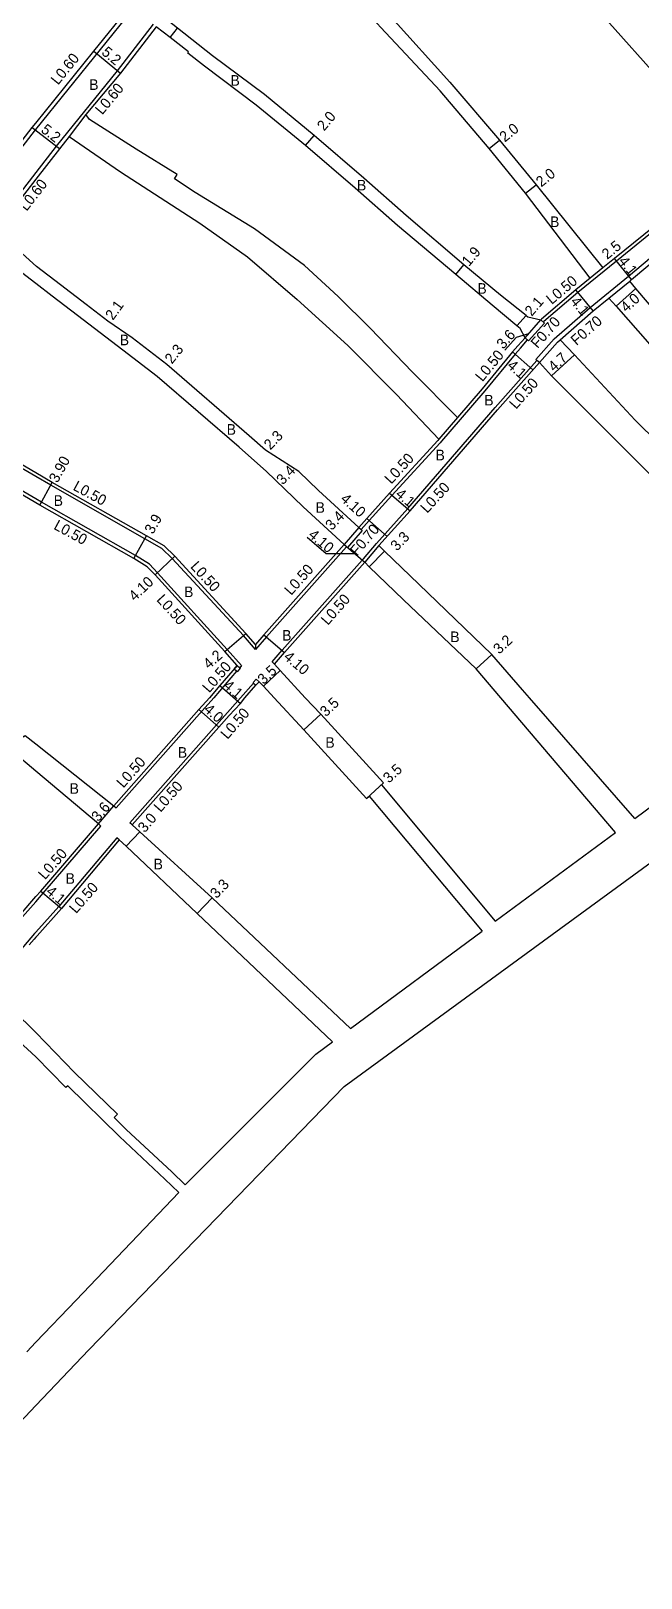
# Model space of a CAD drawing. Header units: metres. Extents: x -29069 to -12000, y -243240 to -120000.
# Drawn here: x -13083.6 to -12991.5, y -120378.9 to -120145.6 of the extents above; entities that cross this region are included whole.
import ezdxf

# ---------------------------------------------------------------- set-up
doc = ezdxf.new("R2010")
doc.units = ezdxf.units.M
doc.header["$LTSCALE"] = 2.5
for name, color, linetype in [('側溝・桝', 7, 'Continuous'), ('幅員', 7, 'Continuous'), ('舗装', 7, 'Continuous'), ('道路', 7, 'Continuous')]:
    doc.layers.add(name, color=color, linetype=linetype)
doc.styles.get("Standard").update_dxf_attribs({"font": ''})
doc.styles.get('Standard').set_extended_font_data('@MS PGothic')

msp = doc.modelspace()

# ---------------------------------------------------------------- linework, layer by layer
at = {"layer": '側溝・桝'}
for points in [[(-13082.82, -120160.4), (-13068.19, -120142.31)], [(-13065.13, -120144.55), (-13070.53, -120151.58), (-13079.73, -120162.94), (-13082.82, -120166.92)], [(-12956.93, -120148), (-12958.62, -120149.41), (-12978.02, -120165.69), (-12987.91, -120174.36), (-12995.2, -120180.27), (-13001.04, -120185), (-13006.15, -120189.35), (-13006.24, -120189.46)], [(-13007.36, -120195.1), (-13004.61, -120192), (-12999.2, -120187.24), (-12993.38, -120182.52), (-12980.11, -120171.38), (-12956.76, -120151.63), (-12955.6, -120150.67)], [(-13075.26, -120158.17), (-13077.81, -120161.45)], [(-13092.53, -120172.98), (-13090.65, -120170.5), (-13082.88, -120160.47), (-13082.82, -120160.4)], [(-13082.82, -120166.92), (-13087.06, -120172.39)], [(-12997.25, -120181.28), (-12999.19, -120182.85)], [(-12996.38, -120185.85), (-12993.21, -120183.29)], [(-13009.71, -120193.38), (-13008.63, -120192.16)], [(-13006.84, -120195.57), (-13004.12, -120192.5), (-13003.72, -120192.14)], [(-13009.71, -120193.38), (-13010.51, -120194.28), (-13015.08, -120199.84), (-13018.81, -120204.17)], [(-13031.43, -120222.83), (-13026.71, -120217.59), (-13013.52, -120202.35), (-13007.21, -120195.24)], [(-13007.21, -120195.24), (-13007.36, -120195.1)], [(-13006.84, -120195.57), (-13007.21, -120195.24)], [(-13082.82, -120212.77), (-13089.59, -120208.83), (-13099.21, -120202.99), (-13104.28, -120199.89)], [(-13082.82, -120216.13), (-13091.08, -120211.32), (-13100.68, -120205.43), (-13105.87, -120202.45)], [(-13019.19, -120203.84), (-13022, -120207.1)], [(-13018.81, -120204.17), (-13021.62, -120207.43)], [(-13021.62, -120207.43), (-13021.81, -120207.65), (-13029.09, -120215.6), (-13032.5, -120219.39), (-13033.72, -120220.76)], [(-13049.66, -120238.83), (-13051.51, -120236.73), (-13062.23, -120225.11), (-13063.79, -120223.61), (-13066.36, -120222.15), (-13080.58, -120214.07), (-13082.82, -120212.77)], [(-13051.77, -120241.27), (-13053.93, -120238.82), (-13064.46, -120227.26), (-13065.69, -120225.96), (-13067.8, -120224.67), (-13081.97, -120216.62), (-13082.82, -120216.13)], [(-13034.1, -120220.43), (-13036.31, -120223.02)], [(-13033.57, -120220.88), (-13035.78, -120223.47)], [(-13033.4, -120225.15), (-13031.43, -120222.83)], [(-13035.93, -120223.34), (-13048.02, -120236.95), (-13049.66, -120238.83)], [(-13047.18, -120240.7), (-13045.66, -120238.96), (-13033.57, -120225.36), (-13033.4, -120225.15)], [(-13036.31, -120223.02), (-13035.93, -120223.34), (-13035.78, -120223.47)], [(-13031.06, -120223.16), (-13033.2, -120225.69)], [(-13049.66, -120238.07), (-13049.66, -120238.83)], [(-13051.77, -120241.27), (-13052.06, -120241.6)], [(-13047.18, -120240.7), (-13046.81, -120241.03)], [(-13052.52, -120242.13), (-13055.98, -120246.12)], [(-13055.98, -120246.12), (-13057.73, -120248.1), (-13070.68, -120262.72)], [(-13054.31, -120248.77), (-13051.92, -120246.12)], [(-13051.92, -120246.12), (-13049.98, -120243.9)], [(-13054.31, -120248.77), (-13055.57, -120250.19), (-13068.65, -120264.96)], [(-13071.05, -120262.39), (-13070.68, -120262.72)], [(-13082.82, -120276.87), (-13081.7, -120275.59), (-13073, -120265.46)], [(-13070.6, -120267.22), (-13079.33, -120277.59), (-13082.82, -120281.47)], [(-13073.38, -120265.14), (-13073, -120265.46)], [(-13070.22, -120267.54), (-13070.6, -120267.22)], [(-13068.28, -120265.29), (-13068.65, -120264.96)], [(-13084.81, -120279.16), (-13082.82, -120276.87)], [(-13082.82, -120281.47), (-13083, -120281.67), (-13089.4, -120289.17), (-13089.89, -120289.7)]]:
    msp.add_lwpolyline(points, dxfattribs=at)
at = {"layer": '側溝・桝', "flags": 128}
for points in [[(-13009, -120191.83), (-13006.62, -120189.13)], [(-13008.48, -120192.29), (-13006.09, -120189.6)], [(-13006.62, -120189.13), (-13006.09, -120189.6)], [(-13009, -120191.83), (-13008.48, -120192.29)], [(-13034.1, -120220.43), (-13033.72, -120220.76), (-13033.57, -120220.88)]]:
    msp.add_lwpolyline(points, dxfattribs=at)
at = {"layer": '側溝・桝'}
for points in [[(-13052.52, -120242.13), (-13052.89, -120241.8), (-13052.44, -120241.27), (-13052.06, -120241.6), (-13051.98, -120241.67), (-13052.44, -120242.19)], [(-13049.6, -120244.23), (-13049.14, -120243.7), (-13049.59, -120243.3), (-13050.05, -120243.83), (-13049.98, -120243.9)]]:
    msp.add_lwpolyline(points, close=True, dxfattribs=at)
at = {"layer": '幅員'}
for points in [[(-13062.54, -120146.56), (-13061.43, -120145.15)], [(-13074.05, -120148.61), (-13070.05, -120151.94)], [(-13083.35, -120160.1), (-13079.24, -120163.29)], [(-13042.12, -120162.83), (-13040.83, -120161.3)], [(-13014.41, -120163.28), (-13012.85, -120162.02)], [(-13008.92, -120170.03), (-13007.35, -120168.78)], [(-13019.47, -120182.29), (-13018.24, -120180.84)], [(-12992.94, -120183.06), (-12995.52, -120179.88)], [(-12997.25, -120181.28), (-12999.19, -120182.85)], [(-12998.75, -120187.78), (-13001.36, -120184.61)], [(-12995.27, -120187.04), (-12992.29, -120184.38)], [(-13010.22, -120190.05), (-13008.84, -120188.46)], [(-13010.89, -120193.95), (-13007.82, -120196.67)], [(-13004.99, -120197.58), (-13001.52, -120194.4)], [(-13082.21, -120217.06), (-13080.33, -120213.64)], [(-13029.46, -120215.27), (-13026.34, -120217.92)], [(-13032.88, -120219.06), (-13029.83, -120221.8)], [(-13068.05, -120225.1), (-13066.12, -120221.72)], [(-13034.67, -120224.42), (-13038.99, -120224.43), (-13041.88, -120221.95)], [(-13064.83, -120227.59), (-13061.86, -120224.77)], [(-13036.31, -120223.02), (-13033.2, -120225.69)], [(-13032.5, -120226.36), (-13030.21, -120223.99)], [(-13054.31, -120239.15), (-13051.14, -120236.4)], [(-13048.4, -120236.62), (-13045.29, -120239.29)], [(-13016.37, -120241.77), (-13014.04, -120239.57)], [(-13048.49, -120244.38), (-13045.95, -120241.98)], [(-13055.04, -120244.28), (-13051.94, -120246.96)], [(-13058.22, -120247.9), (-13055.23, -120250.55)], [(-13042.4, -120250.97), (-13039.83, -120248.6)], [(-13032.93, -120261.3), (-13030.35, -120258.93)], [(-13073.38, -120265.14), (-13071.05, -120262.39)], [(-13069.19, -120268.51), (-13067.13, -120266.34)], [(-13082.08, -120275.26), (-13078.96, -120277.92)], [(-13058.46, -120278.67), (-13056.19, -120276.28)]]:
    msp.add_lwpolyline(points, dxfattribs=at)
at = {"layer": '幅員', "flags": 128}
for points in [[(-13009, -120191.83), (-13006.62, -120189.13)], [(-13008.49, -120191.24), (-13010.36, -120191.77), (-13012.05, -120193.68)]]:
    msp.add_lwpolyline(points, dxfattribs=at)
at = {"layer": '道路'}
for points in [[(-13047.16, -120114.46), (-13045.99, -120118.94), (-13044.07, -120126.47), (-13039.11, -120132.67), (-13037.52, -120134.65), (-13029.14, -120143.54), (-13020.33, -120153.27), (-13012.85, -120162.02), (-13007.35, -120168.78), (-12997.25, -120181.28)], [(-13014.41, -120163.28), (-13021.81, -120154.61), (-13030.77, -120145.02), (-13039.04, -120135.96), (-13040.67, -120133.92), (-13045.6, -120127.21), (-13047.45, -120119.27), (-13048.34, -120116.65)], [(-12977.45, -120164.56), (-12981.98, -120159.96), (-12987.8, -120153.82), (-12997.52, -120142.99), (-13007.11, -120132.43), (-13006.38, -120131.84), (-13015.25, -120122.8)], [(-13082.82, -120159.44), (-13074.05, -120148.61), (-13068.67, -120141.95)], [(-13008.84, -120188.46), (-13012.72, -120185.38), (-13018.24, -120180.84), (-13026.93, -120173.37), (-13033.34, -120167.76), (-13040.83, -120161.3), (-13048.34, -120155.16), (-13056.14, -120149.29), (-13061.43, -120145.15), (-13063.57, -120143.48)], [(-13064.65, -120144.91), (-13070.05, -120151.94), (-13075.26, -120158.17)], [(-13059.89, -120148.89), (-13059.77, -120148.73), (-13062.54, -120146.56), (-13064.65, -120144.91)], [(-13010.22, -120190.05), (-13013.99, -120186.93), (-13019.47, -120182.29), (-13028.23, -120174.89), (-13034.65, -120169.27), (-13042.12, -120162.83), (-13049.58, -120156.73), (-13057.36, -120150.87), (-13059.89, -120148.89)], [(-13093.01, -120172.62), (-13091.12, -120170.13), (-13083.35, -120160.1), (-13082.82, -120159.44)], [(-13019.19, -120203.84), (-13026.01, -120197.03), (-13032.36, -120190.36), (-13037.19, -120185.61), (-13042.27, -120180.92), (-13049.81, -120175.38), (-13058.8, -120169.91), (-13061.9, -120167.86), (-13061.51, -120167.2), (-13067.7, -120163.39), (-13074.72, -120158.89), (-13075.26, -120158.17)], [(-13077.81, -120161.45), (-13079.26, -120163.31), (-13082.82, -120167.89)], [(-13077.81, -120161.45), (-13070.02, -120166.82), (-13058.06, -120174.53), (-13050.86, -120179.61), (-13043.39, -120186.08), (-13035.72, -120193.01), (-13028.38, -120200.4), (-13022, -120207.1)], [(-12999.19, -120182.85), (-13008.92, -120170.03), (-13014.41, -120163.28)], [(-12977.45, -120164.56), (-12978.34, -120165.31), (-12988.23, -120173.98), (-12995.52, -120179.88), (-12997.25, -120181.28)], [(-13082.82, -120167.89), (-13085.91, -120171.88)], [(-12993.21, -120183.29), (-12992.94, -120183.06), (-12979.65, -120171.92), (-12975.82, -120168.67)], [(-13034.1, -120220.43), (-13040.17, -120214.86), (-13043.13, -120211.98), (-13048.18, -120208.77), (-13050.64, -120206.6), (-13063.04, -120195.88), (-13068.27, -120191.86), (-13071.93, -120189.32), (-13075.23, -120186.8), (-13079.1, -120183.86), (-13082.71, -120181.1), (-13087.03, -120177.17), (-13088.74, -120175.61)], [(-13082.82, -120183.66), (-13086.31, -120181), (-13090.31, -120177.71)], [(-12999.19, -120182.85), (-13001.36, -120184.61), (-13006.5, -120189)], [(-13036.31, -120223.02), (-13042.5, -120217.33), (-13048.07, -120211.94), (-13049.38, -120210.78), (-13052.16, -120208.34), (-13064.49, -120197.66), (-13069.67, -120193.69), (-13076.51, -120188.47), (-13080.37, -120185.53), (-13082.82, -120183.66)], [(-12972.64, -120207.7), (-12977.76, -120201.57), (-12980.11, -120198.91), (-12986.43, -120191.27), (-12992.29, -120184.38), (-12993.21, -120183.29)], [(-13003.72, -120192.14), (-12998.75, -120187.78), (-12996.38, -120185.85)], [(-12996.38, -120185.85), (-12995.27, -120187.04), (-12980.37, -120204), (-12979.74, -120203.41), (-12975.71, -120208.04), (-12974.24, -120209.64)], [(-13010.09, -120193.05), (-13009, -120191.83), (-13009.76, -120190.42), (-13010.22, -120190.05)], [(-13008.84, -120188.46), (-13008.57, -120188.68), (-13006.62, -120189.13), (-13006.5, -120189)], [(-12981.95, -120214.54), (-12992.39, -120204.23), (-13001.52, -120194.4), (-13003.72, -120192.14)], [(-13010.09, -120193.05), (-13010.89, -120193.95), (-13015.46, -120199.51), (-13019.19, -120203.84)], [(-13031.06, -120223.16), (-13026.34, -120217.92), (-13013.15, -120202.68), (-13006.84, -120195.57)], [(-13006.84, -120195.57), (-13004.99, -120197.58), (-12985.01, -120217.57)], [(-13082.82, -120212.19), (-13089.33, -120208.4), (-13098.95, -120202.56), (-13104.03, -120199.46)], [(-13082.82, -120216.7), (-13091.33, -120211.75), (-13100.93, -120205.86), (-13105.52, -120203.23)], [(-13022, -120207.1), (-13022.18, -120207.32), (-13029.46, -120215.27), (-13032.88, -120219.06)], [(-13049.66, -120238.07), (-13051.14, -120236.4), (-13061.86, -120224.77), (-13063.47, -120223.21), (-13066.12, -120221.72), (-13080.33, -120213.64), (-13082.82, -120212.19)], [(-13052.44, -120241.27), (-13054.31, -120239.15), (-13064.83, -120227.59), (-13066.01, -120226.35), (-13068.05, -120225.1), (-13082.21, -120217.06), (-13082.82, -120216.7)], [(-13032.88, -120219.06), (-13034.1, -120220.43)], [(-13036.31, -120223.02), (-13048.4, -120236.62), (-13049.66, -120238.07)], [(-13014.04, -120239.57), (-13025.05, -120228.96), (-13030.21, -120223.99), (-13031.06, -120223.16)], [(-13046.81, -120241.03), (-13045.29, -120239.29), (-13033.2, -120225.69)], [(-13016.37, -120241.77), (-13027.33, -120231.34), (-13032.5, -120226.36), (-13033.2, -120225.69)], [(-13052.44, -120241.27), (-13055.04, -120244.28), (-13056.64, -120246.12)], [(-13042.19, -120246.12), (-13045.95, -120241.98), (-13046.81, -120241.03)], [(-13008.31, -120246.12), (-13009.37, -120244.9), (-13014.04, -120239.57)], [(-13051.26, -120246.12), (-13049.6, -120244.23), (-13049.14, -120243.7)], [(-13046.85, -120246.12), (-13048.49, -120244.38), (-13049.14, -120243.7)], [(-13012.67, -120246.12), (-13016.37, -120241.77)], [(-13082.82, -120257.21), (-13086.4, -120254.18), (-13096.01, -120246.12)], [(-13091.93, -120246.12), (-13084.61, -120252.02), (-13084.41, -120251.79), (-13082.82, -120253.05)], [(-13056.64, -120246.12), (-13058.22, -120247.9), (-13071.05, -120262.39)], [(-13053.65, -120248.77), (-13051.94, -120246.96), (-13051.26, -120246.12)], [(-13046.85, -120246.12), (-13042.4, -120250.97), (-13032.93, -120261.3)], [(-13042.19, -120246.12), (-13039.83, -120248.6), (-13030.35, -120258.93), (-13030.68, -120259.24)], [(-12995.36, -120266.45), (-13012.67, -120246.12)], [(-12992.46, -120264.3), (-13008.31, -120246.12)], [(-13053.65, -120248.77), (-13055.23, -120250.55), (-13068.28, -120265.29)], [(-13082.82, -120253.05), (-13071.05, -120262.39)], [(-12992.46, -120264.3), (-12974.53, -120251.06)], [(-13073.38, -120265.14), (-13082.82, -120257.21)], [(-13074.83, -120344.45), (-13036.29, -120304.76), (-12969.04, -120255.61)], [(-13030.68, -120259.24), (-13013.49, -120279.83)], [(-13032.93, -120261.3), (-13032.53, -120260.97)], [(-13032.53, -120260.97), (-13015.5, -120281.32)], [(-13082.82, -120276.11), (-13082.08, -120275.26), (-13073.38, -120265.14)], [(-13068.28, -120265.29), (-13067.13, -120266.34), (-13056.19, -120276.28)], [(-13013.49, -120279.83), (-12995.36, -120266.45)], [(-13070.22, -120267.54), (-13078.96, -120277.92), (-13082.62, -120282), (-13082.82, -120282.23)], [(-13070.22, -120267.54), (-13069.19, -120268.51), (-13058.46, -120278.67)], [(-13085.19, -120278.83), (-13082.82, -120276.11)], [(-13056.19, -120276.28), (-13035.36, -120295.99)], [(-13058.46, -120278.67), (-13038.06, -120297.98)], [(-13083.08, -120282.54), (-13083.81, -120283.39)], [(-13082.82, -120282.23), (-13083.08, -120282.54)], [(-13035.36, -120295.99), (-13015.5, -120281.32)], [(-13089.52, -120290.04), (-13082.86, -120296.55), (-13082.82, -120296.59)], [(-13082.82, -120300.29), (-13085.96, -120297.41), (-13091.36, -120291.55)], [(-13082.82, -120296.59), (-13077, -120302.63)], [(-13060.3, -120319.56), (-13040.58, -120299.85), (-13038.06, -120297.98)], [(-13061.24, -120320.74), (-13063.34, -120318.71), (-13070.2, -120312.29), (-13078.01, -120304.62), (-13078.29, -120304.91), (-13082.82, -120300.29)], [(-13060.3, -120319.56), (-13062.31, -120317.62), (-13069.17, -120311.2), (-13071, -120309.4), (-13070.51, -120308.91), (-13077, -120302.63)], [(-13076.75, -120336.98), (-13061.24, -120320.74)], [(-13082.82, -120343.31), (-13076.75, -120336.98)], [(-13084.19, -120344.74), (-13082.82, -120343.31)], [(-13074.83, -120344.45), (-13082.82, -120352.86)], [(-13082.82, -120352.86), (-13086.89, -120357.15), (-13094.54, -120365.55), (-13103.24, -120375.8), (-13113.85, -120388.24), (-13123, -120399.55), (-13131.64, -120410), (-13138.69, -120418.53), (-13146.93, -120428.39), (-13155.82, -120439.04), (-13163.4, -120448.3), (-13170.32, -120456.76), (-13178.43, -120466.42), (-13185.28, -120474.76), (-13191.34, -120481.97), (-13193.32, -120484.41), (-13196.68, -120489.9), (-13201.16, -120498.37), (-13205.83, -120506.43), (-13211.76, -120516.95), (-13217.95, -120528.19), (-13225.78, -120541.61), (-13228.26, -120546.12)]]:
    msp.add_lwpolyline(points, dxfattribs=at)

# ---------------------------------------------------------------- texts
at = {"layer": '側溝・桝'}
for s, rotation, p in [('L0.60', 51.0036, (-13079.46, -120153.8)), ('L0.60', 50.2106, (-13072.8, -120158.3)), ('L0.60', 52.18, (-13084.2, -120172.83)), ('L0.50', 40.0034, (-13004.98, -120186.89)), ('F0.70', 48.4808, (-13007.11, -120193.53)), ('F0.70', 41.3531, (-13001.24, -120193.08)), ('L0.50', 50.5659, (-13015.43, -120198.55)), ('L0.50', 48.4514, (-13010.36, -120202.69)), ('L0.50', 47.5166, (-13029.19, -120214)), ('L0.50', 331.4131, (-13077.33, -120214.7)), ('L0.50', 47.5166, (-13023.77, -120218.38)), ('L0.50', 331.4131, (-13080.24, -120220.61)), ('F0.70', 49.5463, (-13034.35, -120224.85)), ('L0.50', 312.3139, (-13059.58, -120226.41)), ('L0.50', 48.3573, (-13044.29, -120230.77)), ('L0.50', 312.3139, (-13064.7, -120231.4)), ('L0.50', 48.3574, (-13038.76, -120235.27)), ('L0.50', 49.0473, (-13056.65, -120245.47)), ('L0.50', 49.0473, (-13053.9, -120252.48)), ('L0.50', 48.4765, (-13069.61, -120259.82)), ('L0.50', 48.4765, (-13064, -120263.48)), ('L0.50', 48.8775, (-13081.42, -120273.65)), ('L0.50', 48.8775, (-13076.74, -120278.76))]:
    msp.add_text(s, height=1.6, rotation=rotation, dxfattribs=at).set_placement(p)
at = {"layer": '幅員'}
for s, rotation, p in [('5.2', 320.2161, (-13073.02, -120148.98)), ('5.2', 322.18, (-13082.16, -120160.71)), ('2.0', 49.9736, (-13039.32, -120160.74)), ('2.0', 38.8838, (-13012.06, -120162.4)), ('2.0', 38.4884, (-13006.56, -120169.17)), ('1.9', 49.7984, (-13017.47, -120181.16)), ('2.5', 39.0164, (-12996.61, -120180.09)), ('4.1', 309.0163, (-12994.99, -120180.32)), ('4.0', 41.7415, (-12993.72, -120188.08)), ('2.1', 53.9383, (-13071.18, -120189.28)), ('2.1', 49.1407, (-13008, -120188.68)), ('4.1', 309.5148, (-13002.24, -120186.41)), ('3.6', 48.4808, (-13012.28, -120193.64)), ('2.3', 50.8545, (-13062.28, -120195.87)), ('4.7', 42.5568, (-13004.62, -120197.04)), ('4.1', 318.4675, (-13011.82, -120196.2)), ('2.3', 46.0105, (-13047.43, -120208.83)), ('3.90', 61.2259, (-13079.55, -120213.82)), ('3.4', 46.0105, (-13045.55, -120214.1)), ('4.10', 317.9936, (-13036.97, -120216.3)), ('4.1', 319.5597, (-13028.67, -120215.61)), ('3.4', 46.0105, (-13038.16, -120220.97)), ('3.9', 60.2382, (-13065.15, -120221.55)), ('4.10', 319.4117, (-13041.81, -120221.75)), ('3.3', 46.0105, (-13028.33, -120224.08)), ('4.10', 43.4403, (-13067.89, -120231.63)), ('3.2', 43.084, (-13012.9, -120239.63)), ('4.2', 40.9447, (-13056.71, -120241.87)), ('3.5', 43.4133, (-13048.45, -120244.21)), ('4.10', 319.3789, (-13045.54, -120240.14)), ('4.1', 319.1968, (-13054.64, -120244.49)), ('3.5', 43.4133, (-13039.04, -120249.07)), ('4.0', 318.4765, (-13057.58, -120248.05)), ('3.5', 42.5757, (-13029.54, -120259.08)), ('3.6', 49.6491, (-13073.38, -120264.91)), ('3.0', 49.6491, (-13066.37, -120266.57)), ('3.3', 46.5628, (-13055.53, -120276.49)), ('4.1', 319.5743, (-13081.4, -120275.54))]:
    msp.add_text(s, height=1.6, rotation=rotation, dxfattribs=at).set_placement(p)
at = {"layer": '舗装'}
for p in [(-13074.76, -120154.45), (-13053.44, -120153.82), (-13034.36, -120169.61), (-13005.23, -120175.13), (-13016.19, -120185.19), (-13070.15, -120192.96), (-13015.15, -120202.04), (-13054.02, -120206.45), (-13022.5, -120210.31), (-13080.12, -120217.18), (-13040.6, -120218.22), (-13060.45, -120230.94), (-13045.66, -120237.5), (-13020.28, -120237.72), (-13039.13, -120253.66), (-13061.39, -120255.16), (-13077.71, -120260.6), (-13065.04, -120271.99), (-13078.32, -120274.17)]:
    msp.add_text('B', height=1.6, dxfattribs=at).set_placement(p)

doc.saveas('drawing.dxf')
